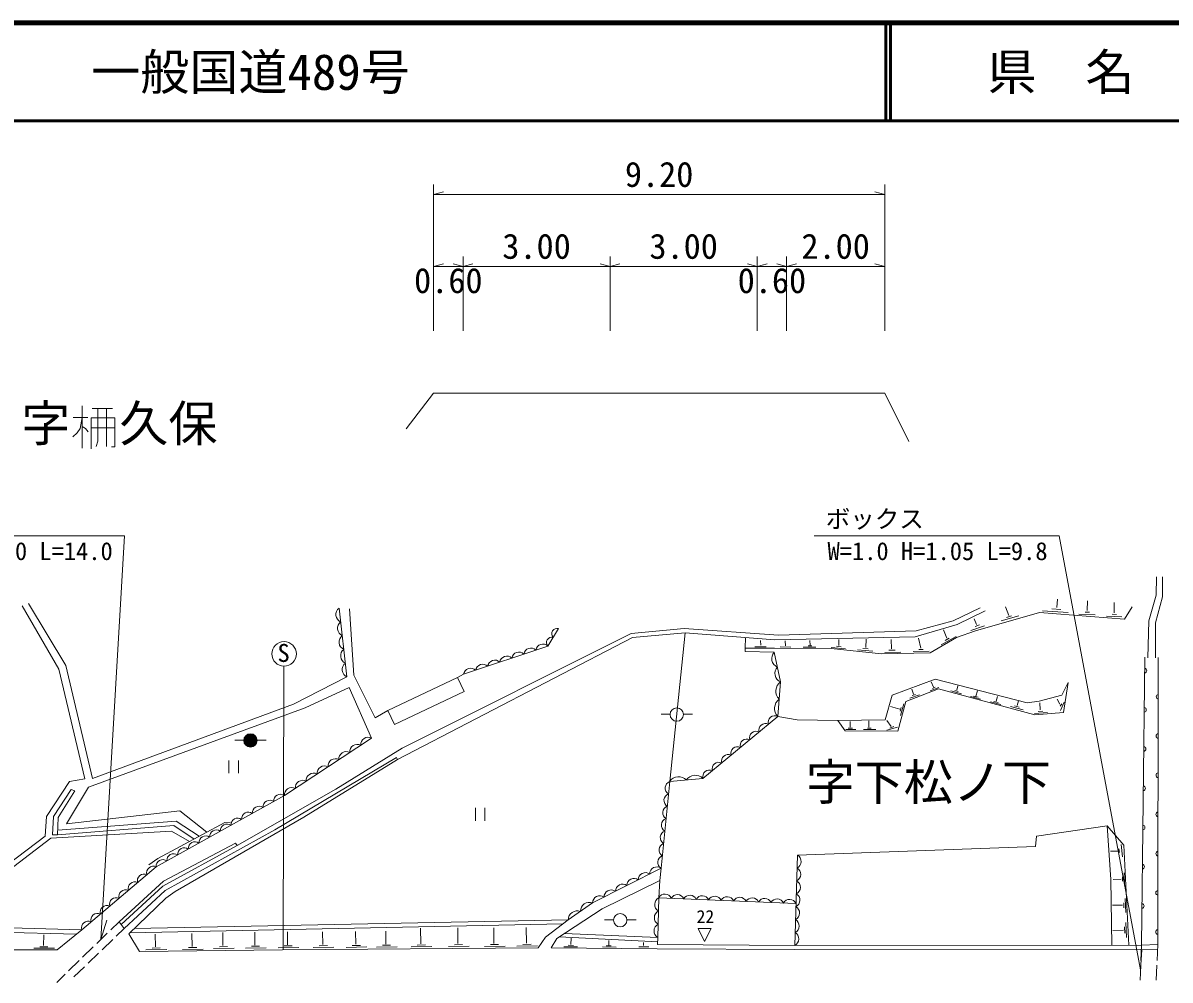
# Model space of a CAD drawing. Units: millimetres, scale not verified, with parts at other scales. Extents: x 40000 to 680000, y 20000 to 380000.
# Drawn here: x 209766 to 326750, y 282358 to 380000 of the extents above; entities that cross this region are included whole.
import ezdxf
from ezdxf.enums import TextEntityAlignment as Align

# ---------------------------------------------------------------- set-up
doc = ezdxf.new("R2010")
doc.units = ezdxf.units.MM
doc.header["$LTSCALE"] = 1000
for name, color, linetype, lineweight in [('M-BGD', 7, 'Continuous', 13), ('M-STR-HTXT', 7, 'Continuous', 13), ('M-TTL', 2, 'Continuous', 140), ('M-TTL-LINE', 7, 'Continuous', 50)]:
    doc.layers.add(name, color=color, linetype=linetype, lineweight=lineweight)
doc.layers.add('M-TTL-TXT', color=7, linetype='Continuous')
doc.styles.add('ＭＳ ゴシック', font='')
doc.styles.get('ＭＳ ゴシック').set_extended_font_data('MS Gothic')

msp = doc.modelspace()

# ---------------------------------------------------------------- hatches: boundary and pattern name
at = {"layer": 'M-BGD'}
msp.add_hatch(color=256, dxfattribs=at).paths.add_polyline_path([(233649, 306799, 0.97359), (232284, 306835, 0.01338), (232283, 306799, 0.41421), (232966, 306116, 0.41421)])

# ---------------------------------------------------------------- linework, layer by layer
for p, q in [((251646, 348606), (251646, 363503)), ((251646, 362503), (252646, 362753)), ((297646, 362503), (296646, 362753)), ((297646, 348606), (297646, 363503)), ((251646, 362503), (297646, 362503)), ((251646, 348606), (251646, 356168)), ((254646, 348606), (254646, 356168)), ((254646, 348606), (254646, 356168)), ((269646, 348606), (269646, 356168)), ((269646, 348606), (269646, 356168)), ((284646, 348606), (284646, 356168)), ((284646, 348606), (284646, 356168)), ((287646, 348606), (287646, 356168)), ((287646, 348606), (287646, 356168)), ((297646, 348606), (297646, 356168)), ((251646, 355168), (252646, 355418)), ((251646, 355168), (254646, 355168)), ((254646, 355168), (253646, 355418)), ((254646, 355168), (255646, 355418)), ((254646, 355168), (269646, 355168)), ((269646, 355168), (268646, 355418)), ((269646, 355168), (270646, 355418)), ((269646, 355168), (284646, 355168)), ((284646, 355168), (283646, 355418)), ((284646, 355168), (285646, 355418)), ((284646, 355168), (287646, 355168)), ((287646, 355168), (286646, 355418)), ((287646, 355168), (288646, 355418)), ((287646, 355168), (297646, 355168)), ((297646, 355168), (296646, 355418)), ((251646, 342214), (248845, 338588)), ((254646, 342214), (251646, 342214)), ((269646, 342214), (254646, 342214)), ((269646, 342214), (284646, 342214)), ((284646, 342214), (287646, 342214)), ((287646, 342214), (297646, 342214)), ((297646, 342214), (300123, 337309)), ((215799, 340946), (215799, 336609)), ((216837, 340679), (218901, 340679)), ((217405, 340679), (217405, 337329)), ((218303, 340679), (218303, 336788)), ((214902, 339750), (216397, 339750)), ((215799, 339750), (215595, 338611)), ((216718, 339712), (216718, 336552)), ((216718, 339712), (219140, 339712)), ((219140, 339712), (219140, 336761)), ((215285, 338168), (214860, 337769)), ((215595, 338611), (215285, 338168)), ((215799, 338833), (216145, 338638)), ((216145, 338638), (216428, 338292)), ((216718, 338689), (219140, 338689)), ((217405, 337329), (217236, 336774)), ((219140, 336761), (218781, 336761)), ((325320, 321622), (325360, 323502)), ((325971, 321451), (325971, 323502)), ((214136, 314438), (210331, 320758)), ((315194, 320361), (315270, 321207)), ((318287, 320046), (318342, 321034)), ((321051, 319822), (321059, 320878)), ((324587, 319017), (325320, 321622)), ((325263, 318789), (325971, 321451)), ((213413, 314088), (209677, 320534)), ((242001, 320304), (242811, 313281)), ((243497, 313455), (243078, 320244)), ((304628, 318996), (307387, 320315)), ((305043, 318642), (307900, 320034)), ((313444, 319855), (306899, 317999)), ((309529, 319020), (311331, 319512)), ((310303, 319548), (309985, 320431)), ((310057, 319360), (310571, 319512)), ((322104, 319172), (313444, 319855)), ((313751, 320024), (316356, 319851)), ((314706, 320220), (315618, 320165)), ((317463, 319699), (319123, 319612)), ((318092, 319894), (318548, 319883)), ((320256, 319496), (321833, 319409)), ((320834, 319684), (321283, 319662)), ((322104, 319172), (322886, 320441)), ((271778, 317714), (277211, 318232)), ((277211, 318232), (286826, 317555)), ((300769, 317385), (305043, 318642)), ((300843, 317971), (304628, 318996)), ((306425, 318036), (307843, 318507)), ((307004, 318644), (306772, 319223)), ((306881, 318427), (307315, 318586)), ((324478, 315227), (324587, 319017)), ((325255, 315227), (325263, 318789)), ((271934, 317301), (247970, 304864)), ((248427, 306003), (271778, 317714)), ((277291, 317780), (271934, 317301)), ((277291, 317780), (275726, 302620)), ((286459, 317067), (277291, 317780)), ((283415, 316222), (283452, 317301)), ((286459, 317067), (300769, 317385)), ((286826, 317555), (300843, 317971)), ((292971, 316491), (292980, 317109)), ((295709, 316280), (295753, 317144)), ((298343, 316141), (298299, 317096)), ((301317, 316224), (301100, 317251)), ((304970, 317291), (302284, 315728)), ((303400, 316569), (304939, 317418)), ((303994, 317239), (303637, 318083)), ((303820, 317008), (304240, 317220)), ((306899, 317999), (304970, 317291)), ((283415, 316222), (283404, 315875)), ((283404, 315875), (286373, 315806)), ((286395, 316225), (283415, 316222)), ((284412, 316369), (285573, 316369)), ((285009, 316532), (284998, 317009)), ((292174, 316168), (286395, 316225)), ((286986, 316349), (288061, 316334)), ((287516, 316455), (287497, 316956)), ((289349, 316305), (290623, 316310)), ((289836, 316440), (290232, 316440)), ((290034, 316522), (290015, 317005)), ((297326, 315631), (292174, 316168)), ((292184, 316289), (293660, 316154)), ((292729, 316405), (293217, 316366)), ((294865, 316049), (296452, 315904)), ((295420, 316174), (295950, 316136)), ((298072, 316010), (298712, 316010)), ((300564, 315876), (302170, 315905)), ((301121, 316065), (301570, 316086)), ((302284, 315728), (297326, 315631)), ((297659, 315782), (299298, 315815)), ((323846, 285925), (324188, 315309)), ((325544, 315256), (325490, 285984)), ((216073, 302873), (213413, 314088)), ((216851, 302933), (214136, 314438)), ((236361, 314386), (236309, 285453)), ((254084, 313236), (254706, 313551)), ((242811, 313281), (237368, 310500)), ((245680, 309118), (243497, 313455)), ((246961, 309842), (254084, 313236)), ((254084, 313236), (254764, 311809)), ((298420, 311434), (302786, 313049)), ((302609, 312250), (302402, 312781)), ((302786, 313049), (312170, 310644)), ((304992, 311922), (305103, 312376)), ((315709, 311434), (316344, 312704)), ((316344, 312704), (315879, 309654)), ((238564, 310141), (243033, 312211)), ((243033, 312211), (245326, 307047)), ((254764, 311809), (247641, 308416)), ((297712, 308895), (298420, 311434)), ((303140, 312055), (299796, 310779)), ((300199, 311127), (301203, 311468)), ((300598, 311516), (300412, 312031)), ((300450, 311388), (300804, 311507)), ((302281, 311850), (303159, 312197)), ((302532, 312110), (302793, 312226)), ((312965, 309426), (303140, 312055)), ((304389, 311860), (305484, 311570)), ((304799, 311898), (305156, 311811)), ((306402, 311295), (307435, 311022)), ((306669, 311327), (307165, 311205)), ((306940, 311337), (307100, 311868)), ((309017, 310820), (309147, 311290)), ((313414, 310824), (315709, 311434)), ((216465, 302032), (238564, 310141)), ((237368, 310500), (216851, 302933)), ((299209, 309992), (298249, 310277)), ((299796, 310779), (298988, 307757)), ((299334, 310175), (299218, 309775)), ((299614, 310527), (299267, 309346)), ((308453, 310740), (309502, 310473)), ((308785, 310784), (309212, 310683)), ((310463, 310273), (311775, 309920)), ((310887, 310321), (311374, 310191)), ((311148, 310359), (311292, 310847)), ((312170, 310644), (313414, 310824)), ((313490, 309930), (313453, 310646)), ((315501, 310494), (315241, 311008)), ((315725, 310545), (315545, 310299)), ((315950, 310697), (315573, 309872)), ((246961, 309842), (245680, 309118)), ((247641, 308416), (246961, 309842)), ((274846, 309484), (275760, 309485)), ((277139, 309484), (278053, 309485)), ((288725, 308919), (286745, 309253)), ((292877, 308846), (288725, 308919)), ((292877, 308846), (297712, 308895)), ((293609, 307771), (292877, 308846)), ((298303, 308241), (297860, 308849)), ((312925, 309561), (314242, 309655)), ((315879, 309654), (312965, 309426)), ((313294, 309764), (313779, 309785)), ((298988, 307757), (293609, 307771)), ((293680, 307918), (294698, 307923)), ((293912, 308053), (294370, 308063)), ((294129, 308149), (294124, 308733)), ((295470, 307903), (296738, 307923)), ((295880, 308058), (296265, 308063)), ((296029, 308149), (296015, 308801)), ((297874, 307845), (298955, 308164)), ((298168, 308058), (298564, 308222)), ((231370, 306835), (232284, 306835)), ((233663, 306835), (234577, 306835)), ((241674, 301829), (248427, 306003)), ((230761, 304771), (230761, 303471)), ((231736, 303471), (231736, 304771)), ((247851, 305064), (235449, 297673)), ((238410, 298972), (247970, 304864)), ((247970, 304864), (247851, 305064)), ((214518, 302604), (212185, 299045)), ((214205, 298284), (216465, 302032)), ((216073, 302873), (214518, 302604)), ((231629, 296069), (241674, 301829)), ((212872, 299045), (214671, 301785)), ((215066, 301655), (213344, 298933)), ((214671, 301785), (215066, 301655)), ((225768, 299624), (214205, 298284)), ((228505, 297431), (225768, 299624)), ((255908, 299915), (255908, 298615)), ((256883, 298615), (256883, 299915)), ((212185, 299045), (212030, 297039)), ((212777, 297190), (212872, 299045)), ((213344, 298933), (213301, 297188)), ((213313, 297652), (225387, 298570)), ((223532, 294761), (230365, 298430)), ((225290, 291386), (238410, 298972)), ((225387, 298570), (227750, 297026)), ((230365, 298430), (230943, 298470)), ((212613, 296822), (224905, 297539)), ((213301, 297188), (212777, 297190)), ((225156, 298135), (213301, 297188)), ((235449, 297673), (224263, 291492)), ((224905, 297539), (226760, 296495)), ((225156, 298135), (227226, 296744)), ((320335, 298086), (313128, 297049)), ((322040, 296112), (320335, 298086)), ((320708, 292614), (320335, 298086)), ((199920, 287913), (212030, 297039)), ((200918, 287886), (212613, 296822)), ((224021, 291947), (231629, 296069)), ((224113, 292447), (231443, 296308)), ((231443, 296308), (231629, 296069)), ((313026, 295989), (288747, 295105)), ((313128, 297049), (313026, 295989)), ((321751, 296180), (321897, 294943)), ((322549, 285924), (322040, 296112)), ((288470, 285897), (288747, 295105)), ((321419, 295515), (320675, 295515)), ((321539, 295754), (321592, 295369)), ((222589, 294097), (223532, 294761)), ((274704, 292509), (274846, 293763)), ((268842, 289638), (274704, 292509)), ((274704, 292509), (274608, 290756)), ((320708, 292614), (320827, 285923)), ((321765, 292644), (320940, 292608)), ((321897, 292901), (321906, 292431)), ((322057, 293282), (322092, 291997)), ((219567, 288308), (224113, 292447)), ((219780, 288035), (224021, 291947)), ((224263, 291492), (220098, 287626)), ((224333, 290721), (225290, 291386)), ((220562, 287069), (224333, 290721)), ((274608, 290756), (274505, 286707)), ((288598, 290160), (274608, 290756)), ((322022, 290251), (322048, 289737)), ((322163, 290685), (322243, 289259)), ((264216, 286607), (268842, 289638)), ((321889, 289994), (320870, 289994)), ((199920, 287913), (215770, 287494)), ((218720, 287484), (219567, 288308)), ((220098, 287626), (219567, 288308)), ((264832, 288081), (220656, 287160)), ((221113, 287603), (265379, 288500)), ((265379, 288500), (263073, 286735)), ((269080, 288501), (269994, 288501)), ((271374, 288501), (272287, 288501)), ((322087, 287794), (322134, 287144)), ((322252, 288237), (322317, 286713)), ((215230, 287054), (199587, 287438)), ((211873, 285876), (211888, 286966)), ((215770, 287494), (213250, 285437)), ((217287, 286089), (218362, 287135)), ((219285, 286843), (220098, 287626)), ((221663, 285282), (220562, 287069)), ((223276, 285746), (223265, 287051)), ((227010, 285789), (226998, 287095)), ((230159, 285888), (230147, 287194)), ((233421, 285926), (233409, 287232)), ((236745, 285959), (236733, 287265)), ((240333, 285984), (240321, 287290)), ((243701, 286007), (243689, 287313)), ((246771, 286028), (246759, 287334)), ((250334, 286053), (250313, 287649)), ((254126, 286079), (254106, 287676)), ((257795, 286104), (257775, 287701)), ((261105, 286127), (261084, 287724)), ((263073, 286735), (262302, 285632)), ((274498, 286267), (264453, 286762)), ((274505, 286707), (264994, 287117)), ((265638, 285983), (265662, 286624)), ((274505, 286707), (274493, 285977)), ((278631, 287605), (279937, 287605)), ((279284, 286295), (278631, 287605)), ((279284, 286295), (279937, 287605)), ((322010, 287463), (320923, 287427)), ((213250, 285437), (183355, 285506)), ((210865, 285616), (212973, 285611)), ((211487, 285746), (212307, 285756)), ((215855, 284693), (216929, 285740)), ((217845, 285455), (218925, 286496)), ((236243, 285452), (221663, 285282)), ((222313, 285433), (224423, 285474)), ((222928, 285622), (223755, 285639)), ((226047, 285476), (228156, 285517)), ((226661, 285665), (227489, 285683)), ((229196, 285575), (231305, 285616)), ((229811, 285764), (230638, 285782)), ((232458, 285613), (234567, 285654)), ((233072, 285802), (233899, 285820)), ((235782, 285646), (237891, 285687)), ((262302, 285632), (236243, 285452)), ((236396, 285835), (237223, 285853)), ((239370, 285671), (241479, 285712)), ((239985, 285860), (240812, 285878)), ((242738, 285694), (244847, 285735)), ((243352, 285883), (244179, 285901)), ((245808, 285715), (247917, 285757)), ((246423, 285904), (247250, 285922)), ((249371, 285740), (251480, 285781)), ((249985, 285929), (250812, 285947)), ((253164, 285766), (255273, 285807)), ((253778, 285955), (254605, 285973)), ((256832, 285791), (258941, 285833)), ((257447, 285980), (258274, 285998)), ((260142, 285814), (262251, 285856)), ((260756, 286003), (261583, 286021)), ((263638, 285650), (264216, 286607)), ((274453, 285558), (263638, 285650)), ((264924, 285765), (266328, 285756)), ((265373, 285905), (265927, 285901)), ((268875, 285732), (270249, 285708)), ((269260, 285852), (269757, 285852)), ((269516, 285934), (269521, 286407)), ((272572, 285739), (273607, 285732)), ((273042, 285869), (273057, 286195)), ((288483, 285485), (274453, 285558)), ((274493, 285977), (288470, 285897)), ((323846, 285925), (288470, 285897)), ((288483, 285485), (325467, 285435)), ((323846, 285925), (323780, 284341)), ((323846, 285925), (325490, 285984)), ((325490, 285984), (325422, 284362)), ((214422, 283298), (215496, 284344)), ((216404, 284068), (217485, 285109)), ((214964, 282680), (216044, 283721)), ((323759, 283842), (323696, 282343)), ((325402, 283862), (325339, 282364)), ((213217, 282125), (214064, 282949))]:
    msp.add_line(p, q, dxfattribs=at)
for points in [[(264396, 318210), (263306, 316429), (254706, 313551)], [(286373, 315806), (287025, 312775), (286745, 309253), (279116, 302926), (275726, 302620), (274846, 293763)], [(245326, 307047), (236426, 301176), (223356, 293908), (215770, 287494)], [(274846, 293763), (267861, 290235), (265379, 288500)]]:
    msp.add_lwpolyline(points, dxfattribs=at)
for centre, radius in [((236402, 315636), 1250), ((276442, 309448), 683), ((232966, 306799), 683), ((270676, 288465), 683)]:
    msp.add_circle(centre, radius, dxfattribs=at)
for centre, radius, start, end in [((242504, 319650), 825, 127.57003, 245.5782), ((242666, 318246), 825, 127.57003, 245.5782), ((264243, 317692), 541, 73.61714, 223.45457), ((242828, 316841), 825, 127.57003, 245.5782), ((263698, 316801), 541, 73.61714, 223.45457), ((242990, 315437), 825, 127.57003, 245.5782), ((261566, 315505), 724, 45.11126, 171.89142), ((262795, 315916), 724, 45.11126, 171.89142), ((257880, 314271), 724, 45.11126, 171.89142), ((259109, 314683), 724, 45.11126, 171.89142), ((260337, 315094), 724, 45.11126, 171.89142), ((287075, 315164), 951, 137.52808, 246.73007), ((243152, 314032), 825, 127.57003, 245.5782), ((255423, 313449), 724, 45.11126, 171.89142), ((256652, 313860), 724, 45.11126, 171.89142), ((287400, 313649), 951, 137.52808, 246.73007), ((324116, 313924), 256, 282.0135, 76.65273), ((287728, 311833), 1176, 126.74668, 224.19142), ((325593, 311256), 256, 102.57469, 257.21392), ((287588, 310072), 1176, 126.74668, 224.19142), ((324069, 309924), 256, 282.0135, 76.65273), ((286447, 308642), 680, 63.96879, 195.36689), ((284540, 307060), 680, 63.96879, 195.36689), ((285493, 307851), 680, 63.96879, 195.36689), ((244965, 306384), 755, 61.46437, 185.35959), ((283586, 306269), 680, 63.96879, 195.36689), ((325586, 307256), 256, 102.57469, 257.21392), ((242740, 304916), 755, 61.46437, 185.35959), ((243853, 305650), 755, 61.46437, 185.35959), ((281679, 304687), 680, 63.96879, 195.36689), ((282632, 305478), 680, 63.96879, 195.36689), ((324023, 305925), 256, 282.0135, 76.65273), ((240515, 303448), 755, 61.46437, 185.35959), ((241628, 304182), 755, 61.46437, 185.35959), ((280725, 303897), 680, 63.96879, 195.36689), ((239403, 302714), 755, 61.46437, 185.35959), ((276637, 301994), 1105, 44.79491, 145.51291), ((278332, 302147), 1105, 44.79491, 145.51291), ((279771, 303106), 680, 63.96879, 195.36689), ((325578, 303256), 256, 102.57469, 257.21392), ((237178, 301246), 755, 61.46437, 185.35959), ((238290, 301980), 755, 61.46437, 185.35959), ((275967, 301957), 705, 109.97032, 238.67495), ((323976, 301925), 256, 282.0135, 76.65273), ((234931, 300018), 685, 53.68036, 184.47337), ((236020, 300624), 685, 53.68036, 184.47337), ((275841, 300692), 705, 109.97032, 238.67495), ((232752, 298807), 685, 53.68036, 184.47337), ((233842, 299412), 685, 53.68036, 184.47337), ((275715, 299426), 705, 109.97032, 238.67495), ((325571, 299256), 256, 102.57469, 257.21392), ((231663, 298201), 685, 53.68036, 184.47337), ((275590, 298161), 705, 109.97032, 238.67495), ((229485, 296990), 685, 53.68036, 184.47337), ((230574, 297595), 685, 53.68036, 184.47337), ((275464, 296896), 705, 109.97032, 238.67495), ((323930, 297925), 256, 282.0135, 76.65273), ((227307, 295779), 685, 53.68036, 184.47337), ((228396, 296384), 685, 53.68036, 184.47337), ((275338, 295630), 705, 109.97032, 238.67495), ((225128, 294567), 685, 53.68036, 184.47337), ((226218, 295173), 685, 53.68036, 184.47337), ((275212, 294365), 705, 109.97032, 238.67495), ((288386, 294458), 741, 295.68582, 60.86218), ((325563, 295256), 256, 102.57469, 257.21392), ((223064, 293292), 682, 64.63018, 195.79789), ((224039, 293962), 685, 53.68036, 184.47337), ((274413, 293173), 732, 53.74676, 179.85491), ((288347, 293142), 741, 295.68582, 60.86218), ((323883, 293925), 256, 282.0135, 76.65273), ((222116, 292490), 682, 64.63018, 195.79789), ((272085, 291997), 732, 53.74676, 179.85491), ((273249, 292585), 732, 53.74676, 179.85491), ((288307, 291827), 741, 295.68582, 60.86218), ((220219, 290887), 682, 64.63018, 195.79789), ((221167, 291689), 682, 64.63018, 195.79789), ((269757, 290821), 732, 53.74676, 179.85491), ((270921, 291409), 732, 53.74676, 179.85491), ((325556, 291256), 256, 102.57469, 257.21392), ((219271, 290085), 682, 64.63018, 195.79789), ((267537, 289378), 916, 69.24779, 180.64354), ((268593, 290233), 732, 53.74676, 179.85491), ((274961, 290072), 770, 117.23885, 239.82817), ((275231, 290423), 706, 23.26216, 151.85346), ((276503, 290369), 706, 23.26216, 151.85346), ((277775, 290315), 706, 23.26216, 151.85346), ((279047, 290260), 706, 23.26216, 151.85346), ((280318, 290206), 706, 23.26216, 151.85346), ((281590, 290152), 706, 23.26216, 151.85346), ((282862, 290098), 706, 23.26216, 151.85346), ((284134, 290043), 706, 23.26216, 151.85346), ((285406, 289989), 706, 23.26216, 151.85346), ((286677, 289935), 706, 23.26216, 151.85346), ((287949, 289881), 706, 23.26216, 151.85346), ((288267, 290511), 741, 295.68582, 60.86218), ((323837, 289926), 256, 282.0135, 76.65273), ((217374, 288482), 682, 64.63018, 195.79789), ((218323, 289283), 682, 64.63018, 195.79789), ((266296, 288510), 916, 69.24779, 180.64354), ((274926, 288722), 770, 117.23885, 239.82817), ((288228, 289196), 741, 295.68582, 60.86218), ((216426, 287680), 682, 64.63018, 195.79789), ((274892, 287373), 770, 117.23885, 239.82817), ((288188, 287880), 741, 295.68582, 60.86218), ((288148, 286565), 741, 295.68582, 60.86218), ((325549, 287256), 256, 102.57469, 257.21392)]:
    msp.add_arc(centre, radius, start, end, dxfattribs=at)
at = {"layer": 'M-STR-HTXT'}
for p, q in [((195106, 327666), (220106, 327666)), ((220106, 327666), (217696, 286487)), ((290443, 327666), (315443, 327666)), ((315443, 327666), (323740, 283401)), ((217696, 286487), (218312, 288454)), ((323740, 283401), (323863, 285459))]:
    msp.add_line(p, q, dxfattribs=at)
at = {"layer": 'M-TTL'}
msp.add_line((680000, 380000), (40000, 380000), dxfattribs=at)
at = {"layer": 'M-TTL-LINE'}
for p, q in [((297750, 380000), (297750, 370000)), ((298250, 380000), (298250, 370000)), ((40000, 370000), (680000, 370000))]:
    msp.add_line(p, q, dxfattribs=at)

# ---------------------------------------------------------------- texts
at = {"layer": 'M-BGD', "style": 'ＭＳ ゴシック'}
for s, p in [('9.20', (274646, 362503)), ('3.00', (262146, 355168)), ('3.00', (277146, 355168)), ('2.00', (292646, 355168)), ('0.60', (253146, 351668)), ('0.60', (286146, 351668))]:
    msp.add_text(s, height=2566, dxfattribs=at).set_placement(p, align=Align.BOTTOM_CENTER)
for s, height, p in [('字\u3000久保', 3666, (209596, 336209)), ('S', 1833, (235724, 314262)), ('字下松ノ下', 3666, (289595, 299621)), ('22', 1320, (278462, 287784))]:
    msp.add_text(s, height=height, dxfattribs=at).set_placement(p, align=Align.BOTTOM_LEFT)
at = {"layer": 'M-STR-HTXT', "style": 'ＭＳ ゴシック'}
for s, p in [('ボックス', (291638, 327936)), ('W=1.0 H=1.0 L=14.0', (196480, 324651)), ('W=1.0 H=1.05 L=9.8', (291817, 324651))]:
    msp.add_text(s, height=1833, dxfattribs=at).set_placement(p, align=Align.BOTTOM_LEFT)
at = {"layer": 'M-TTL-TXT', "style": 'ＭＳ ゴシック'}
msp.add_text('一般国道489号', height=3666, dxfattribs=at).set_placement((216734, 375000), align=Align.MIDDLE_LEFT)
msp.add_text('県\u3000名', height=3666, dxfattribs=at).set_placement((315625, 375000), align=Align.MIDDLE_CENTER)

doc.saveas('drawing.dxf')
